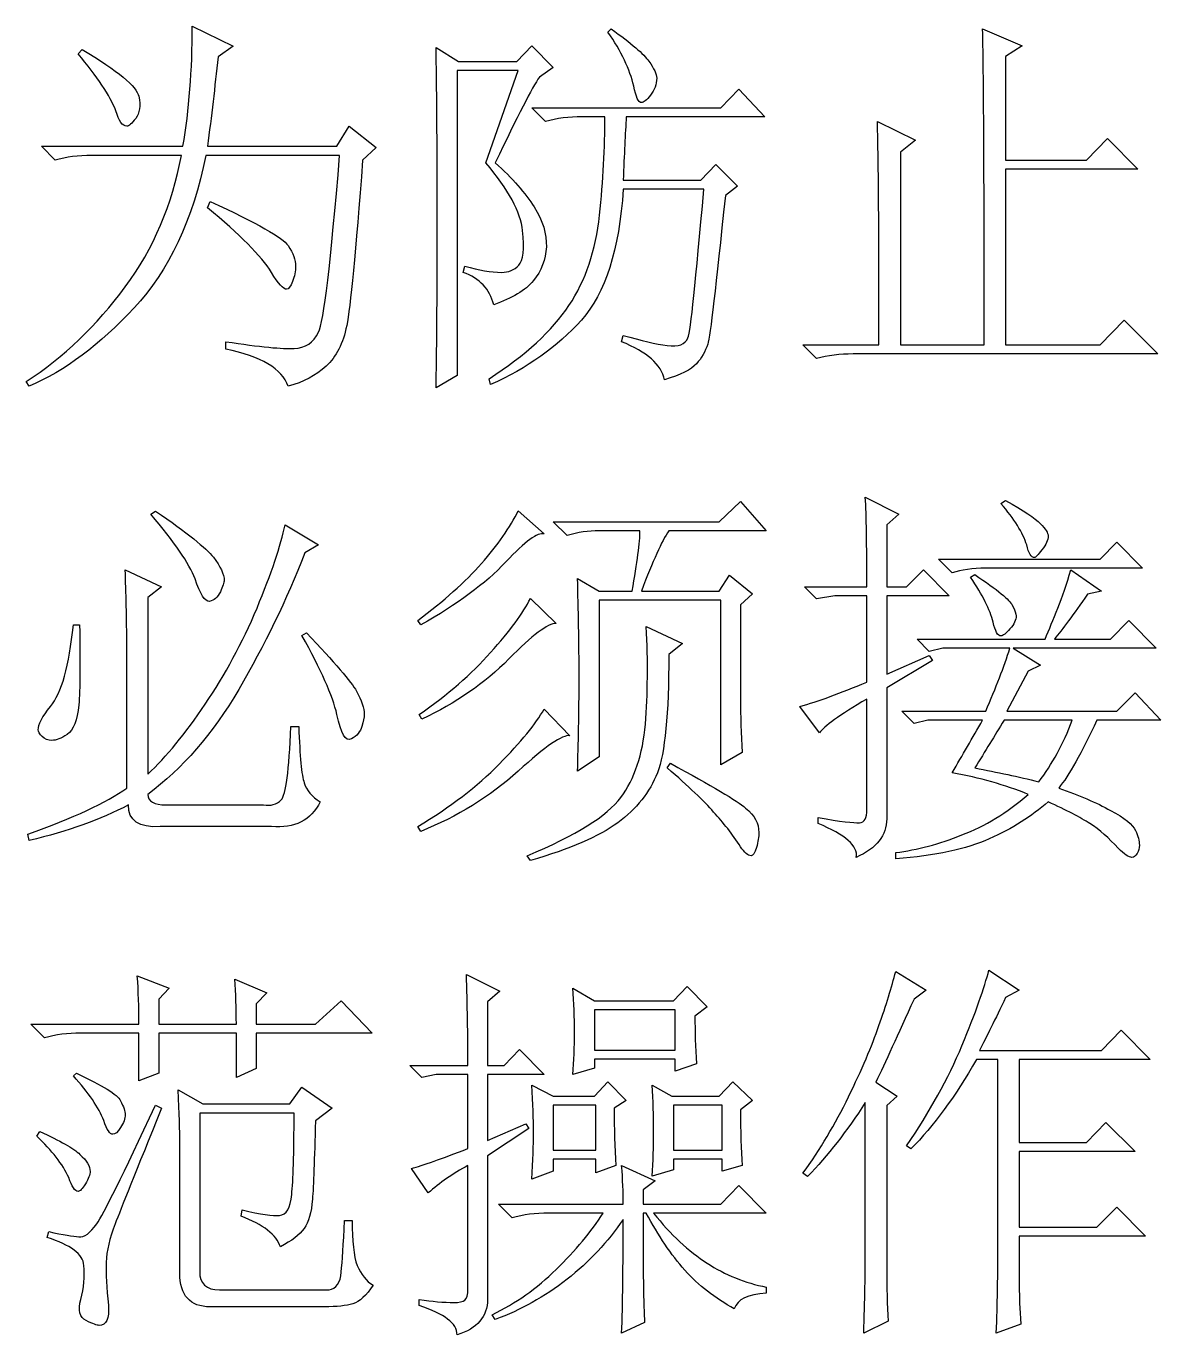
# Model space of a CAD drawing. Extents: x -45 to 645, y -160 to 467.
# Drawn here: x 361.04 to 366.12, y 154.74 to 160.6 of the extents above; entities that cross this region are included whole.
import ezdxf

# ---------------------------------------------------------------- set-up
doc = ezdxf.new("R2010")
doc.units = 0
doc.layers.add('layer 1', color=7, linetype='Continuous')

msp = doc.modelspace()

# ---------------------------------------------------------------- linework, layer by layer
at = {"layer": 'layer 1', "color": 7, "true_color": 0xffffff}
for points, knots in [([(361.7448, 160.0624), (361.7448, 160.0624), (361.1109, 160.0624), (361.1109, 160.0624), (361.1109, 160.0624), (361.172, 160.0007), (361.172, 160.0007), (361.2227, 160.0148), (361.2768, 160.0218), (361.3362, 160.0218), (361.3362, 160.0218), (361.7378, 160.022), (361.7378, 160.022), (361.6976, 159.8015), (361.6138, 159.6055), (361.4863, 159.4327), (361.3589, 159.26), (361.2104, 159.1187), (361.0428, 159.0094), (361.0428, 159.0094), (361.0568, 158.9883), (361.0568, 158.9883), (361.2157, 159.0572), (361.3728, 159.1734), (361.5265, 159.3392), (361.6819, 159.505), (361.7884, 159.7325), (361.8478, 160.0218), (361.8478, 160.0218), (362.4467, 160.022), (362.4467, 160.022), (362.4066, 159.5404), (362.3751, 159.2757), (362.3524, 159.2298), (362.3298, 159.1842), (362.2931, 159.1593), (362.2424, 159.1575), (362.1935, 159.154), (362.0905, 159.1646), (361.9368, 159.1875), (361.9368, 159.1875), (361.9369, 159.154), (361.9369, 159.154), (362.0957, 159.1222), (362.1883, 159.0658), (362.2162, 158.9882), (362.2844, 159.006), (362.3402, 159.0358), (362.3856, 159.0781), (362.431, 159.1189), (362.4624, 159.1805), (362.4782, 159.2598), (362.4939, 159.3411), (362.5183, 159.5879), (362.5497, 160.0007), (362.5497, 160.0007), (362.6109, 160.0573), (362.6109, 160.0573), (362.6109, 160.0573), (362.4887, 160.1525), (362.4887, 160.1525), (362.4887, 160.1525), (362.4345, 160.0624), (362.4345, 160.0624), (362.4345, 160.0624), (361.8548, 160.0624), (361.8548, 160.0624), (361.8723, 160.1966), (361.8879, 160.3287), (361.9019, 160.4628), (361.9019, 160.4628), (361.97, 160.5105), (361.97, 160.5105), (361.97, 160.5105), (361.7867, 160.6004), (361.7867, 160.6004), (361.7867, 160.403), (361.7727, 160.2247), (361.7448, 160.0624)], [0, 0, 0, 0, 0.038462, 0.038462, 0.038462, 0.076923, 0.076923, 0.076923, 0.115385, 0.115385, 0.115385, 0.153846, 0.153846, 0.153846, 0.192308, 0.192308, 0.192308, 0.230769, 0.230769, 0.230769, 0.269231, 0.269231, 0.269231, 0.307692, 0.307692, 0.307692, 0.346154, 0.346154, 0.346154, 0.384615, 0.384615, 0.384615, 0.423077, 0.423077, 0.423077, 0.461538, 0.461538, 0.461538, 0.5, 0.5, 0.5, 0.538462, 0.538462, 0.538462, 0.576923, 0.576923, 0.576923, 0.615385, 0.615385, 0.615385, 0.653846, 0.653846, 0.653846, 0.692308, 0.692308, 0.692308, 0.730769, 0.730769, 0.730769, 0.769231, 0.769231, 0.769231, 0.807692, 0.807692, 0.807692, 0.846154, 0.846154, 0.846154, 0.884615, 0.884615, 0.884615, 0.923077, 0.923077, 0.923077, 0.961538, 0.961538, 0.961538, 1, 1, 1, 1]), ([(363.6483, 160.574), (363.7077, 160.4875), (363.7461, 160.4064), (363.7635, 160.3323), (363.774, 160.2829), (363.7845, 160.2582), (363.7984, 160.2582), (363.8072, 160.2583), (363.8211, 160.2688), (363.8386, 160.2917), (363.8578, 160.3147), (363.8665, 160.3393), (363.8665, 160.3675), (363.8666, 160.3853), (363.8543, 160.4116), (363.8316, 160.4434), (363.809, 160.4752), (363.753, 160.5245), (363.6622, 160.588), (363.6622, 160.588), (363.6483, 160.574), (363.6483, 160.574)], [0, 0, 0, 0, 0.142857, 0.142857, 0.142857, 0.285714, 0.285714, 0.285714, 0.428571, 0.428571, 0.428571, 0.571429, 0.571429, 0.571429, 0.714286, 0.714286, 0.714286, 0.857143, 0.857143, 0.857143, 1, 1, 1, 1]), ([(364.9578, 159.1734), (364.9578, 159.1734), (364.9578, 160.036), (364.9578, 160.036), (364.9578, 160.036), (365.0258, 160.0906), (365.0258, 160.0906), (365.0258, 160.0906), (364.8547, 160.1736), (364.8547, 160.1736), (364.86, 160.013), (364.8617, 159.6796), (364.8617, 159.1734), (364.8617, 159.1734), (364.5212, 159.1734), (364.5212, 159.1734), (364.5212, 159.1734), (364.5823, 159.1117), (364.5823, 159.1117), (364.633, 159.1258), (364.6871, 159.1328), (364.7464, 159.1328), (364.7464, 159.1328), (366.1102, 159.133), (366.1102, 159.133), (366.1102, 159.133), (365.9601, 159.2846), (365.9601, 159.2846), (365.9601, 159.2846), (365.8518, 159.1734), (365.8518, 159.1734), (365.8518, 159.1734), (365.4292, 159.1734), (365.4292, 159.1734), (365.4292, 159.1734), (365.4292, 159.9602), (365.4292, 159.9602), (365.4292, 159.9602), (366.0212, 159.9602), (366.0212, 159.9602), (366.0212, 159.9602), (365.885, 160.0978), (365.885, 160.0978), (365.885, 160.0978), (365.7907, 160.0007), (365.7907, 160.0007), (365.7907, 160.0007), (365.4292, 160.0007), (365.4292, 160.0007), (365.4292, 160.0007), (365.4292, 160.4647), (365.4292, 160.4647), (365.4292, 160.4647), (365.5026, 160.5123), (365.5026, 160.5123), (365.5026, 160.5123), (365.3262, 160.5881), (365.3262, 160.5881), (365.3314, 160.3535), (365.3332, 159.8825), (365.3332, 159.1734), (365.3332, 159.1734), (364.9578, 159.1734), (364.9578, 159.1734)], [0, 0, 0, 0, 0.047619, 0.047619, 0.047619, 0.095238, 0.095238, 0.095238, 0.142857, 0.142857, 0.142857, 0.190476, 0.190476, 0.190476, 0.238095, 0.238095, 0.238095, 0.285714, 0.285714, 0.285714, 0.333333, 0.333333, 0.333333, 0.380952, 0.380952, 0.380952, 0.428571, 0.428571, 0.428571, 0.47619, 0.47619, 0.47619, 0.52381, 0.52381, 0.52381, 0.571429, 0.571429, 0.571429, 0.619048, 0.619048, 0.619048, 0.666667, 0.666667, 0.666667, 0.714286, 0.714286, 0.714286, 0.761905, 0.761905, 0.761905, 0.809524, 0.809524, 0.809524, 0.857143, 0.857143, 0.857143, 0.904762, 0.904762, 0.904762, 0.952381, 0.952381, 0.952381, 1, 1, 1, 1]), ([(362.9725, 159.0359), (362.9725, 159.0359), (362.9725, 160.4012), (362.9725, 160.4012), (362.9725, 160.4012), (363.2467, 160.4012), (363.2467, 160.4012), (363.2467, 160.4012), (363.1017, 159.9884), (363.1017, 159.9884), (363.203, 159.8684), (363.2571, 159.7678), (363.2659, 159.6849), (363.2746, 159.6021), (363.2693, 159.5509), (363.2484, 159.5297), (363.2292, 159.5086), (363.203, 159.498), (363.1716, 159.498), (363.1244, 159.4981), (363.0703, 159.5068), (363.0074, 159.5262), (363.0074, 159.5262), (363.0005, 159.4981), (363.0005, 159.4981), (363.0738, 159.4715), (363.1192, 159.4221), (363.1366, 159.3533), (363.2187, 159.3816), (363.2781, 159.4168), (363.3147, 159.4609), (363.3497, 159.505), (363.3689, 159.5544), (363.3724, 159.6126), (363.3741, 159.6691), (363.3567, 159.729), (363.3182, 159.7908), (363.2781, 159.8525), (363.2204, 159.9195), (363.1436, 159.9883), (363.2432, 160.1984), (363.3095, 160.327), (363.3409, 160.3728), (363.3409, 160.3728), (363.4021, 160.4153), (363.4021, 160.4153), (363.4021, 160.4153), (363.3078, 160.5123), (363.3078, 160.5123), (363.3078, 160.5123), (363.2397, 160.4417), (363.2397, 160.4417), (363.2397, 160.4417), (362.9795, 160.4417), (362.9795, 160.4417), (362.9795, 160.4417), (362.8782, 160.5052), (362.8782, 160.5052), (362.8817, 160.3482), (362.8834, 160.0889), (362.8834, 159.729), (362.8834, 159.3675), (362.8817, 159.1187), (362.8782, 158.9811), (362.8782, 158.9811), (362.9725, 159.0359), (362.9725, 159.0359)], [0, 0, 0, 0, 0.045455, 0.045455, 0.045455, 0.090909, 0.090909, 0.090909, 0.136364, 0.136364, 0.136364, 0.181818, 0.181818, 0.181818, 0.227273, 0.227273, 0.227273, 0.272727, 0.272727, 0.272727, 0.318182, 0.318182, 0.318182, 0.363636, 0.363636, 0.363636, 0.409091, 0.409091, 0.409091, 0.454545, 0.454545, 0.454545, 0.5, 0.5, 0.5, 0.545455, 0.545455, 0.545455, 0.590909, 0.590909, 0.590909, 0.636364, 0.636364, 0.636364, 0.681818, 0.681818, 0.681818, 0.727273, 0.727273, 0.727273, 0.772727, 0.772727, 0.772727, 0.818182, 0.818182, 0.818182, 0.863636, 0.863636, 0.863636, 0.909091, 0.909091, 0.909091, 0.954545, 0.954545, 0.954545, 1, 1, 1, 1]), ([(361.2751, 160.477), (361.3606, 160.3748), (361.4182, 160.2899), (361.4444, 160.2211), (361.4584, 160.1754), (361.4741, 160.1524), (361.4933, 160.1524), (361.5021, 160.1525), (361.516, 160.1647), (361.5335, 160.1876), (361.5509, 160.2107), (361.5562, 160.2441), (361.5474, 160.2864), (361.5387, 160.3305), (361.4531, 160.4011), (361.2942, 160.4963), (361.2942, 160.4963), (361.2751, 160.477), (361.2751, 160.477)], [0, 0, 0, 0, 0.166667, 0.166667, 0.166667, 0.333333, 0.333333, 0.333333, 0.5, 0.5, 0.5, 0.666667, 0.666667, 0.666667, 0.833333, 0.833333, 0.833333, 1, 1, 1, 1]), ([(364.228, 159.8842), (364.228, 159.8842), (364.132, 159.9813), (364.132, 159.9813), (364.132, 159.9813), (364.0639, 159.9108), (364.0639, 159.9108), (364.0639, 159.9108), (363.7164, 159.9108), (363.7164, 159.9108), (363.7216, 160.0271), (363.7251, 160.1206), (363.7303, 160.1947), (363.7303, 160.1947), (364.3502, 160.1948), (364.3502, 160.1948), (364.3502, 160.1948), (364.235, 160.3182), (364.235, 160.3182), (364.235, 160.3182), (364.153, 160.2353), (364.153, 160.2353), (364.153, 160.2353), (363.3078, 160.2353), (363.3078, 160.2353), (363.3078, 160.2353), (363.3689, 160.1736), (363.3689, 160.1736), (363.4178, 160.1877), (363.4736, 160.1947), (363.533, 160.1947), (363.533, 160.1947), (363.6343, 160.1948), (363.6343, 160.1948), (363.6343, 160.0573), (363.6273, 159.9089), (363.6099, 159.7537), (363.5942, 159.5969), (363.5487, 159.4627), (363.4736, 159.3498), (363.3986, 159.2369), (363.2798, 159.1275), (363.1157, 159.0217), (363.1157, 159.0217), (363.1227, 158.9952), (363.1227, 158.9952), (363.2868, 159.0695), (363.4213, 159.1646), (363.5295, 159.2845), (363.6361, 159.4046), (363.6989, 159.5985), (363.7164, 159.8701), (363.7164, 159.8701), (364.0778, 159.8702), (364.0778, 159.8702), (364.0412, 159.4574), (364.0185, 159.2351), (364.0062, 159.2051), (363.9958, 159.1752), (363.9643, 159.1646), (363.9137, 159.1699), (363.8648, 159.177), (363.7984, 159.1928), (363.7164, 159.2157), (363.7164, 159.2157), (363.7094, 159.1875), (363.7094, 159.1875), (363.8229, 159.1417), (363.8875, 159.0852), (363.9015, 159.0164), (363.9731, 159.0395), (364.022, 159.0623), (364.0446, 159.0887), (364.0674, 159.1135), (364.0831, 159.1434), (364.0953, 159.1769), (364.1058, 159.2123), (364.132, 159.4345), (364.1739, 159.8419), (364.1739, 159.8419), (364.228, 159.8842), (364.228, 159.8842)], [0, 0, 0, 0, 0.037037, 0.037037, 0.037037, 0.074074, 0.074074, 0.074074, 0.111111, 0.111111, 0.111111, 0.148148, 0.148148, 0.148148, 0.185185, 0.185185, 0.185185, 0.222222, 0.222222, 0.222222, 0.259259, 0.259259, 0.259259, 0.296296, 0.296296, 0.296296, 0.333333, 0.333333, 0.333333, 0.37037, 0.37037, 0.37037, 0.407407, 0.407407, 0.407407, 0.444444, 0.444444, 0.444444, 0.481481, 0.481481, 0.481481, 0.518519, 0.518519, 0.518519, 0.555556, 0.555556, 0.555556, 0.592593, 0.592593, 0.592593, 0.62963, 0.62963, 0.62963, 0.666667, 0.666667, 0.666667, 0.703704, 0.703704, 0.703704, 0.740741, 0.740741, 0.740741, 0.777778, 0.777778, 0.777778, 0.814815, 0.814815, 0.814815, 0.851852, 0.851852, 0.851852, 0.888889, 0.888889, 0.888889, 0.925926, 0.925926, 0.925926, 0.962963, 0.962963, 0.962963, 1, 1, 1, 1]), ([(361.8548, 159.7874), (361.9997, 159.6674), (362.0957, 159.572), (362.1411, 159.498), (362.1726, 159.4469), (362.1953, 159.4221), (362.2092, 159.4221), (362.218, 159.4223), (362.2267, 159.4345), (362.2354, 159.4574), (362.2459, 159.4804), (362.2494, 159.5032), (362.2494, 159.5262), (362.2494, 159.5527), (362.2389, 159.5844), (362.2162, 159.6179), (362.1935, 159.6533), (362.0765, 159.7184), (361.867, 159.8155), (361.867, 159.8155), (361.8548, 159.7874), (361.8548, 159.7874)], [0, 0, 0, 0, 0.142857, 0.142857, 0.142857, 0.285714, 0.285714, 0.285714, 0.428571, 0.428571, 0.428571, 0.571429, 0.571429, 0.571429, 0.714286, 0.714286, 0.714286, 0.857143, 0.857143, 0.857143, 1, 1, 1, 1]), ([(363.6081, 157.3284), (363.6081, 157.3284), (363.6081, 158.0304), (363.6081, 158.0304), (363.6081, 158.0304), (364.153, 158.0304), (364.153, 158.0304), (364.153, 158.0304), (364.153, 157.293), (364.153, 157.293), (364.153, 157.293), (364.249, 157.3478), (364.249, 157.3478), (364.2437, 157.4308), (364.242, 157.5117), (364.242, 157.5894), (364.242, 157.5894), (364.242, 158.0092), (364.242, 158.0092), (364.242, 158.0092), (364.2961, 158.0586), (364.2961, 158.0586), (364.2961, 158.0586), (364.1931, 158.1416), (364.1931, 158.1416), (364.1931, 158.1416), (364.146, 158.0709), (364.146, 158.0709), (364.146, 158.0709), (363.7984, 158.0709), (363.7984, 158.0709), (363.8491, 158.2051), (363.8892, 158.2949), (363.9207, 158.3408), (363.9207, 158.3408), (364.3572, 158.3408), (364.3572, 158.3408), (364.3572, 158.3408), (364.242, 158.4714), (364.242, 158.4714), (364.242, 158.4714), (364.146, 158.3815), (364.146, 158.3815), (364.146, 158.3815), (363.4021, 158.3815), (363.4021, 158.3815), (363.4021, 158.3815), (363.4649, 158.3198), (363.4649, 158.3198), (363.5138, 158.3339), (363.561, 158.3408), (363.6081, 158.3408), (363.6081, 158.3408), (363.7915, 158.3408), (363.7915, 158.3408), (363.7915, 158.2898), (363.7792, 158.1997), (363.7565, 158.0709), (363.7565, 158.0709), (363.6081, 158.0709), (363.6081, 158.0709), (363.6081, 158.0709), (363.5121, 158.1275), (363.5121, 158.1275), (363.5156, 157.9898), (363.519, 157.8416), (363.519, 157.6829), (363.5191, 157.5242), (363.5156, 157.3847), (363.5121, 157.2648), (363.5121, 157.2648), (363.6081, 157.3284), (363.6081, 157.3284)], [0, 0, 0, 0, 0.041667, 0.041667, 0.041667, 0.083333, 0.083333, 0.083333, 0.125, 0.125, 0.125, 0.166667, 0.166667, 0.166667, 0.208333, 0.208333, 0.208333, 0.25, 0.25, 0.25, 0.291667, 0.291667, 0.291667, 0.333333, 0.333333, 0.333333, 0.375, 0.375, 0.375, 0.416667, 0.416667, 0.416667, 0.458333, 0.458333, 0.458333, 0.5, 0.5, 0.5, 0.541667, 0.541667, 0.541667, 0.583333, 0.583333, 0.583333, 0.625, 0.625, 0.625, 0.666667, 0.666667, 0.666667, 0.708333, 0.708333, 0.708333, 0.75, 0.75, 0.75, 0.791667, 0.791667, 0.791667, 0.833333, 0.833333, 0.833333, 0.875, 0.875, 0.875, 0.916667, 0.916667, 0.916667, 0.958333, 0.958333, 0.958333, 1, 1, 1, 1]), ([(364.8966, 158.0499), (364.8966, 158.0499), (365.176, 158.0499), (365.176, 158.0499), (365.176, 158.0499), (365.0608, 158.1662), (365.0608, 158.1662), (365.0608, 158.1662), (364.9857, 158.0904), (364.9857, 158.0904), (364.9857, 158.0904), (364.8966, 158.0904), (364.8966, 158.0904), (364.8966, 158.0904), (364.8966, 158.3674), (364.8966, 158.3674), (364.8966, 158.3674), (364.9508, 158.415), (364.9508, 158.415), (364.9508, 158.415), (364.8006, 158.4908), (364.8006, 158.4908), (364.8058, 158.4132), (364.8076, 158.279), (364.8076, 158.0903), (364.8076, 158.0903), (364.5282, 158.0904), (364.5282, 158.0904), (364.5282, 158.0904), (364.5823, 158.0358), (364.5823, 158.0358), (364.5823, 158.0358), (364.6644, 158.0499), (364.6644, 158.0499), (364.6644, 158.0499), (364.8076, 158.0499), (364.8076, 158.0499), (364.8076, 158.0499), (364.8076, 157.6635), (364.8076, 157.6635), (364.6888, 157.6141), (364.5893, 157.577), (364.5072, 157.5541), (364.5072, 157.5541), (364.5963, 157.4359), (364.5963, 157.4359), (364.6138, 157.4643), (364.6853, 157.5153), (364.8076, 157.5876), (364.8076, 157.5876), (364.8076, 157.092), (364.8076, 157.092), (364.8076, 157.0549), (364.7971, 157.0355), (364.7744, 157.0337), (364.7499, 157.0321), (364.6888, 157.039), (364.5893, 157.0567), (364.5893, 157.0567), (364.5893, 157.0303), (364.5893, 157.0303), (364.7116, 156.9791), (364.7691, 156.9297), (364.7604, 156.8785), (364.8513, 156.9192), (364.8966, 156.9773), (364.8966, 157.0514), (364.8966, 157.0514), (364.8966, 157.6371), (364.8966, 157.6371), (364.8966, 157.6371), (365.1009, 157.7606), (365.1009, 157.7606), (365.1009, 157.7606), (365.0869, 157.7818), (365.0869, 157.7818), (365.0869, 157.7818), (364.8966, 157.6989), (364.8966, 157.6989), (364.8966, 157.6989), (364.8966, 158.0499), (364.8966, 158.0499)], [0, 0, 0, 0, 0.037037, 0.037037, 0.037037, 0.074074, 0.074074, 0.074074, 0.111111, 0.111111, 0.111111, 0.148148, 0.148148, 0.148148, 0.185185, 0.185185, 0.185185, 0.222222, 0.222222, 0.222222, 0.259259, 0.259259, 0.259259, 0.296296, 0.296296, 0.296296, 0.333333, 0.333333, 0.333333, 0.37037, 0.37037, 0.37037, 0.407407, 0.407407, 0.407407, 0.444444, 0.444444, 0.444444, 0.481481, 0.481481, 0.481481, 0.518519, 0.518519, 0.518519, 0.555556, 0.555556, 0.555556, 0.592593, 0.592593, 0.592593, 0.62963, 0.62963, 0.62963, 0.666667, 0.666667, 0.666667, 0.703704, 0.703704, 0.703704, 0.740741, 0.740741, 0.740741, 0.777778, 0.777778, 0.777778, 0.814815, 0.814815, 0.814815, 0.851852, 0.851852, 0.851852, 0.888889, 0.888889, 0.888889, 0.925926, 0.925926, 0.925926, 0.962963, 0.962963, 0.962963, 1, 1, 1, 1]), ([(365.4083, 158.4626), (365.4676, 158.3938), (365.506, 158.332), (365.5235, 158.2773), (365.5322, 158.2404), (365.5444, 158.2208), (365.5584, 158.2208), (365.5619, 158.2209), (365.5741, 158.2332), (365.5916, 158.2561), (365.6108, 158.2791), (365.6195, 158.3002), (365.6195, 158.3179), (365.6196, 158.3321), (365.6073, 158.3496), (365.5846, 158.3725), (365.5619, 158.3974), (365.5095, 158.4307), (365.4292, 158.4766), (365.4292, 158.4766), (365.4083, 158.4626), (365.4083, 158.4626)], [0, 0, 0, 0, 0.142857, 0.142857, 0.142857, 0.285714, 0.285714, 0.285714, 0.428571, 0.428571, 0.428571, 0.571429, 0.571429, 0.571429, 0.714286, 0.714286, 0.714286, 0.857143, 0.857143, 0.857143, 1, 1, 1, 1]), ([(361.7989, 158.1257), (361.8216, 158.0568), (361.8443, 158.0233), (361.8635, 158.025), (361.8845, 158.0287), (361.9002, 158.0427), (361.9124, 158.0674), (361.9229, 158.0922), (361.9299, 158.1097), (361.9299, 158.1185), (361.9299, 158.1469), (361.9124, 158.1803), (361.881, 158.2226), (361.8495, 158.2632), (361.764, 158.332), (361.6225, 158.429), (361.6225, 158.429), (361.6016, 158.415), (361.6016, 158.415), (361.7064, 158.2914), (361.7727, 158.1944), (361.7989, 158.1257)], [0, 0, 0, 0, 0.142857, 0.142857, 0.142857, 0.285714, 0.285714, 0.285714, 0.428571, 0.428571, 0.428571, 0.571429, 0.571429, 0.571429, 0.714286, 0.714286, 0.714286, 0.857143, 0.857143, 0.857143, 1, 1, 1, 1]), ([(363.0825, 158.1945), (363.0092, 158.1116), (362.9131, 158.0268), (362.7961, 157.9386), (362.7961, 157.9386), (362.8101, 157.9193), (362.8101, 157.9193), (362.9725, 158.011), (363.1, 158.1044), (363.1908, 158.2014), (363.2781, 158.295), (363.334, 158.3355), (363.3619, 158.3267), (363.3619, 158.3267), (363.2467, 158.4309), (363.2467, 158.4309), (363.21, 158.3567), (363.1541, 158.2773), (363.0825, 158.1945)], [0, 0, 0, 0, 0.166667, 0.166667, 0.166667, 0.333333, 0.333333, 0.333333, 0.5, 0.5, 0.5, 0.666667, 0.666667, 0.666667, 0.833333, 0.833333, 0.833333, 1, 1, 1, 1]), ([(361.0498, 156.9827), (361.0498, 156.9827), (361.0568, 156.9545), (361.0568, 156.9545), (361.2297, 156.995), (361.3763, 157.0479), (361.5003, 157.1131), (361.5003, 157.0444), (361.5474, 157.0108), (361.6435, 157.0161), (361.6435, 157.0161), (362.1411, 157.0162), (362.1411, 157.0162), (362.2459, 157.0073), (362.3175, 157.0443), (362.3594, 157.1272), (362.3228, 157.1502), (362.2983, 157.1784), (362.2878, 157.2119), (362.2756, 157.2472), (362.2686, 157.3301), (362.2634, 157.4641), (362.2634, 157.4641), (362.2285, 157.4643), (362.2285, 157.4643), (362.2197, 157.2667), (362.2058, 157.1572), (362.1848, 157.136), (362.1639, 157.1166), (362.1377, 157.1078), (362.1062, 157.1131), (362.1062, 157.1131), (361.6697, 157.1133), (361.6697, 157.1133), (361.6156, 157.1133), (361.5876, 157.129), (361.5876, 157.1607), (361.743, 157.2754), (361.8775, 157.4324), (361.9945, 157.6299), (362.1097, 157.8276), (362.2092, 158.0321), (362.2913, 158.242), (362.2913, 158.242), (362.3525, 158.2773), (362.3525, 158.2773), (362.3525, 158.2773), (362.2023, 158.3674), (362.2023, 158.3674), (362.1831, 158.2755), (362.1411, 158.1503), (362.0765, 157.995), (362.0102, 157.8382), (361.9333, 157.6952), (361.8443, 157.5647), (361.7553, 157.4325), (361.6697, 157.3283), (361.5876, 157.2507), (361.5876, 157.2507), (361.5876, 158.0427), (361.5876, 158.0427), (361.5876, 158.0427), (361.6487, 158.0904), (361.6487, 158.0904), (361.6487, 158.0904), (361.4863, 158.1662), (361.4863, 158.1662), (361.4898, 158.0658), (361.4933, 157.951), (361.4933, 157.8222), (361.4933, 157.8222), (361.4933, 157.1891), (361.4933, 157.1891), (361.4025, 157.1238), (361.2541, 157.0549), (361.0498, 156.9827)], [0, 0, 0, 0, 0.04, 0.04, 0.04, 0.08, 0.08, 0.08, 0.12, 0.12, 0.12, 0.16, 0.16, 0.16, 0.2, 0.2, 0.2, 0.24, 0.24, 0.24, 0.28, 0.28, 0.28, 0.32, 0.32, 0.32, 0.36, 0.36, 0.36, 0.4, 0.4, 0.4, 0.44, 0.44, 0.44, 0.48, 0.48, 0.48, 0.52, 0.52, 0.52, 0.56, 0.56, 0.56, 0.6, 0.6, 0.6, 0.64, 0.64, 0.64, 0.68, 0.68, 0.68, 0.72, 0.72, 0.72, 0.76, 0.76, 0.76, 0.8, 0.8, 0.8, 0.84, 0.84, 0.84, 0.88, 0.88, 0.88, 0.92, 0.92, 0.92, 0.96, 0.96, 0.96, 1, 1, 1, 1]), ([(365.19, 158.1521), (365.2302, 158.1662), (365.2808, 158.1732), (365.3401, 158.1732), (365.3401, 158.1732), (366.0421, 158.1733), (366.0421, 158.1733), (366.0421, 158.1733), (365.9269, 158.2898), (365.9269, 158.2898), (365.9269, 158.2898), (365.8518, 158.2138), (365.8518, 158.2138), (365.8518, 158.2138), (365.1289, 158.2138), (365.1289, 158.2138), (365.1289, 158.2138), (365.19, 158.1521), (365.19, 158.1521)], [0, 0, 0, 0, 0.166667, 0.166667, 0.166667, 0.333333, 0.333333, 0.333333, 0.5, 0.5, 0.5, 0.666667, 0.666667, 0.666667, 0.833333, 0.833333, 0.833333, 1, 1, 1, 1]), ([(365.5846, 157.7393), (365.5846, 157.7393), (365.4624, 157.8151), (365.4624, 157.8151), (365.4624, 157.8151), (366.1032, 157.8151), (366.1032, 157.8151), (366.1032, 157.8151), (365.981, 157.9388), (365.981, 157.9388), (365.981, 157.9388), (365.899, 157.8558), (365.899, 157.8558), (365.899, 157.8558), (365.6475, 157.8558), (365.6475, 157.8558), (365.6824, 157.8981), (365.733, 157.9651), (365.7959, 158.0568), (365.7959, 158.0568), (365.8588, 158.0709), (365.8588, 158.0709), (365.8588, 158.0709), (365.7208, 158.1662), (365.7208, 158.1662), (365.7033, 158.1027), (365.6841, 158.0444), (365.6632, 157.995), (365.644, 157.9439), (365.623, 157.898), (365.6056, 157.8557), (365.6056, 157.8557), (365.0328, 157.8558), (365.0328, 157.8558), (365.0328, 157.8558), (365.0869, 157.801), (365.0869, 157.801), (365.0869, 157.801), (365.1481, 157.8151), (365.1481, 157.8151), (365.1481, 157.8151), (365.4484, 157.8151), (365.4484, 157.8151), (365.4222, 157.7324), (365.3855, 157.6387), (365.3401, 157.5329), (365.3401, 157.5329), (364.9647, 157.533), (364.9647, 157.533), (364.9647, 157.533), (365.0189, 157.4784), (365.0189, 157.4784), (365.0189, 157.4784), (365.08, 157.4925), (365.08, 157.4925), (365.08, 157.4925), (365.3262, 157.4925), (365.3262, 157.4925), (365.2808, 157.4149), (365.2354, 157.3354), (365.19, 157.2577), (365.3122, 157.2349), (365.4257, 157.2031), (365.5305, 157.1607), (365.4345, 157.0779), (365.3366, 157.0179), (365.2336, 156.979), (365.1323, 156.9386), (365.0328, 156.912), (364.9368, 156.8997), (364.9368, 156.8997), (364.9368, 156.8716), (364.9368, 156.8716), (365.1149, 156.8857), (365.2546, 156.9155), (365.3559, 156.9614), (365.4589, 157.0073), (365.5462, 157.062), (365.6195, 157.1272), (365.7016, 157.0902), (365.7645, 157.0567), (365.8064, 157.0302), (365.85, 157.0021), (365.8919, 156.9649), (365.9338, 156.9191), (365.9601, 156.8928), (365.981, 156.8785), (365.995, 156.8785), (366.0037, 156.8785), (366.0107, 156.8838), (366.0177, 156.8961), (366.0247, 156.9069), (366.0281, 156.9191), (366.0281, 156.9332), (366.0281, 156.9527), (366.0229, 156.9738), (366.0107, 156.9985), (366.0002, 157.025), (365.9618, 157.0549), (365.8989, 157.0884), (365.8361, 157.1238), (365.7575, 157.1572), (365.6667, 157.189), (365.7121, 157.2436), (365.7697, 157.3459), (365.8378, 157.4924), (365.8378, 157.4924), (366.1242, 157.4925), (366.1242, 157.4925), (366.1242, 157.4925), (366.0089, 157.6159), (366.0089, 157.6159), (366.0089, 157.6159), (365.9269, 157.533), (365.9269, 157.533), (365.9269, 157.533), (365.4345, 157.533), (365.4345, 157.533), (365.4345, 157.533), (365.5305, 157.7129), (365.5305, 157.7129), (365.5305, 157.7129), (365.5846, 157.7393), (365.5846, 157.7393)], [0, 0, 0, 0, 0.02439, 0.02439, 0.02439, 0.04878, 0.04878, 0.04878, 0.073171, 0.073171, 0.073171, 0.097561, 0.097561, 0.097561, 0.121951, 0.121951, 0.121951, 0.146341, 0.146341, 0.146341, 0.170732, 0.170732, 0.170732, 0.195122, 0.195122, 0.195122, 0.219512, 0.219512, 0.219512, 0.243902, 0.243902, 0.243902, 0.268293, 0.268293, 0.268293, 0.292683, 0.292683, 0.292683, 0.317073, 0.317073, 0.317073, 0.341463, 0.341463, 0.341463, 0.365854, 0.365854, 0.365854, 0.390244, 0.390244, 0.390244, 0.414634, 0.414634, 0.414634, 0.439024, 0.439024, 0.439024, 0.463415, 0.463415, 0.463415, 0.487805, 0.487805, 0.487805, 0.512195, 0.512195, 0.512195, 0.536585, 0.536585, 0.536585, 0.560976, 0.560976, 0.560976, 0.585366, 0.585366, 0.585366, 0.609756, 0.609756, 0.609756, 0.634146, 0.634146, 0.634146, 0.658537, 0.658537, 0.658537, 0.682927, 0.682927, 0.682927, 0.707317, 0.707317, 0.707317, 0.731707, 0.731707, 0.731707, 0.756098, 0.756098, 0.756098, 0.780488, 0.780488, 0.780488, 0.804878, 0.804878, 0.804878, 0.829268, 0.829268, 0.829268, 0.853659, 0.853659, 0.853659, 0.878049, 0.878049, 0.878049, 0.902439, 0.902439, 0.902439, 0.926829, 0.926829, 0.926829, 0.95122, 0.95122, 0.95122, 0.97561, 0.97561, 0.97561, 1, 1, 1, 1]), ([(365.272, 158.1326), (365.3262, 158.0533), (365.3593, 157.988), (365.3733, 157.9315), (365.3821, 157.8911), (365.3943, 157.8698), (365.4082, 157.8698), (365.417, 157.8699), (365.4309, 157.8804), (365.4484, 157.9016), (365.4676, 157.9229), (365.4763, 157.9421), (365.4763, 157.9598), (365.4764, 157.9687), (365.4711, 157.9845), (365.4589, 158.0074), (365.4484, 158.0304), (365.3925, 158.0762), (365.2912, 158.145), (365.2912, 158.145), (365.272, 158.1326), (365.272, 158.1326)], [0, 0, 0, 0, 0.142857, 0.142857, 0.142857, 0.285714, 0.285714, 0.285714, 0.428571, 0.428571, 0.428571, 0.571429, 0.571429, 0.571429, 0.714286, 0.714286, 0.714286, 0.857143, 0.857143, 0.857143, 1, 1, 1, 1]), ([(363.1227, 157.7959), (363.0371, 157.6989), (362.9306, 157.607), (362.8031, 157.5188), (362.8031, 157.5188), (362.8154, 157.4976), (362.8154, 157.4976), (362.9656, 157.5683), (363.0965, 157.6581), (363.2047, 157.7675), (363.3095, 157.8735), (363.3794, 157.9263), (363.416, 157.9263), (363.416, 157.9263), (363.3008, 158.0374), (363.3008, 158.0374), (363.2694, 157.9739), (363.21, 157.8927), (363.1227, 157.7959)], [0, 0, 0, 0, 0.166667, 0.166667, 0.166667, 0.333333, 0.333333, 0.333333, 0.5, 0.5, 0.5, 0.666667, 0.666667, 0.666667, 0.833333, 0.833333, 0.833333, 1, 1, 1, 1]), ([(361.1511, 157.5542), (361.1144, 157.5084), (361.0969, 157.4729), (361.0969, 157.45), (361.097, 157.4413), (361.1022, 157.4306), (361.1144, 157.42), (361.1249, 157.4077), (361.1406, 157.4024), (361.158, 157.4024), (361.1773, 157.4024), (361.2, 157.4112), (361.2261, 157.4289), (361.2541, 157.4484), (361.2715, 157.4924), (361.2785, 157.5611), (361.2838, 157.63), (361.2855, 157.7499), (361.282, 157.9192), (361.282, 157.9192), (361.2541, 157.9193), (361.2541, 157.9193), (361.2349, 157.7358), (361.2017, 157.614), (361.1511, 157.5542)], [0, 0, 0, 0, 0.125, 0.125, 0.125, 0.25, 0.25, 0.25, 0.375, 0.375, 0.375, 0.5, 0.5, 0.5, 0.625, 0.625, 0.625, 0.75, 0.75, 0.75, 0.875, 0.875, 0.875, 1, 1, 1, 1]), ([(362.4345, 157.5189), (362.452, 157.4325), (362.4729, 157.3953), (362.4991, 157.4094), (362.5236, 157.4218), (362.5393, 157.4412), (362.5463, 157.4641), (362.5532, 157.4871), (362.5567, 157.5047), (362.5567, 157.5188), (362.5568, 157.547), (362.5445, 157.5805), (362.5218, 157.6229), (362.4991, 157.6635), (362.424, 157.7516), (362.2983, 157.8839), (362.2983, 157.8839), (362.2774, 157.8717), (362.2774, 157.8717), (362.3629, 157.7199), (362.4153, 157.6017), (362.4345, 157.5189)], [0, 0, 0, 0, 0.142857, 0.142857, 0.142857, 0.285714, 0.285714, 0.285714, 0.428571, 0.428571, 0.428571, 0.571429, 0.571429, 0.571429, 0.714286, 0.714286, 0.714286, 0.857143, 0.857143, 0.857143, 1, 1, 1, 1]), ([(363.8194, 157.9122), (363.8282, 157.7552), (363.8264, 157.6105), (363.8159, 157.4747), (363.8037, 157.3389), (363.767, 157.2295), (363.7059, 157.1466), (363.6448, 157.0639), (363.5051, 156.9773), (363.2868, 156.8856), (363.2868, 156.8856), (363.3008, 156.8644), (363.3008, 156.8644), (363.4772, 156.9156), (363.6081, 156.972), (363.6919, 157.0337), (363.7775, 157.0956), (363.8351, 157.1695), (363.87, 157.2577), (363.9032, 157.3442), (363.9207, 157.5206), (363.9207, 157.7869), (363.9207, 157.7869), (363.9818, 157.8364), (363.9818, 157.8364), (363.9818, 157.8364), (363.8194, 157.9122), (363.8194, 157.9122)], [0, 0, 0, 0, 0.111111, 0.111111, 0.111111, 0.222222, 0.222222, 0.222222, 0.333333, 0.333333, 0.333333, 0.444444, 0.444444, 0.444444, 0.555556, 0.555556, 0.555556, 0.666667, 0.666667, 0.666667, 0.777778, 0.777778, 0.777778, 0.888889, 0.888889, 0.888889, 1, 1, 1, 1]), ([(363.1611, 157.2966), (363.0633, 157.196), (362.9411, 157.1043), (362.7961, 157.0161), (362.7961, 157.0161), (362.8101, 156.995), (362.8101, 156.995), (362.9725, 157.0603), (363.1192, 157.1501), (363.2466, 157.2648), (363.3689, 157.376), (363.4457, 157.4289), (363.4771, 157.4235), (363.4771, 157.4235), (363.3619, 157.5419), (363.3619, 157.5419), (363.3253, 157.4766), (363.2589, 157.3953), (363.1611, 157.2966)], [0, 0, 0, 0, 0.166667, 0.166667, 0.166667, 0.333333, 0.333333, 0.333333, 0.5, 0.5, 0.5, 0.666667, 0.666667, 0.666667, 0.833333, 0.833333, 0.833333, 1, 1, 1, 1]), ([(365.4222, 157.4925), (365.4222, 157.4925), (365.7278, 157.4925), (365.7278, 157.4925), (365.6877, 157.3865), (365.637, 157.2948), (365.5776, 157.2172), (365.4868, 157.2403), (365.3925, 157.2595), (365.2912, 157.2789), (365.3367, 157.3532), (365.3803, 157.4235), (365.4222, 157.4925)], [0, 0, 0, 0, 0.25, 0.25, 0.25, 0.5, 0.5, 0.5, 0.75, 0.75, 0.75, 1, 1, 1, 1]), ([(363.9137, 157.279), (364.0097, 157.196), (364.0796, 157.1307), (364.1215, 157.0814), (364.1652, 157.0339), (364.2053, 156.9826), (364.242, 156.9261), (364.2595, 156.8997), (364.2751, 156.8856), (364.2891, 156.8856), (364.2979, 156.8857), (364.3066, 156.8979), (364.3136, 156.9226), (364.3206, 156.9492), (364.324, 156.9702), (364.324, 156.9896), (364.3241, 157.0303), (364.3048, 157.0672), (364.2647, 157.099), (364.2263, 157.1325), (364.1145, 157.1978), (363.9277, 157.3001), (363.9277, 157.3001), (363.9137, 157.279), (363.9137, 157.279)], [0, 0, 0, 0, 0.125, 0.125, 0.125, 0.25, 0.25, 0.25, 0.375, 0.375, 0.375, 0.5, 0.5, 0.5, 0.625, 0.625, 0.625, 0.75, 0.75, 0.75, 0.875, 0.875, 0.875, 1, 1, 1, 1]), ([(361.6365, 155.9119), (361.6365, 155.9119), (361.6365, 156.0919), (361.6365, 156.0919), (361.6365, 156.0919), (361.984, 156.0919), (361.984, 156.0919), (361.984, 156.0919), (361.984, 155.8925), (361.984, 155.8925), (361.984, 155.8925), (362.0731, 155.9332), (362.0731, 155.9332), (362.0731, 155.9332), (362.0731, 156.0919), (362.0731, 156.0919), (362.0731, 156.0919), (362.5917, 156.0919), (362.5917, 156.0919), (362.5917, 156.0919), (362.4537, 156.2366), (362.4537, 156.2366), (362.4537, 156.2366), (362.3385, 156.1324), (362.3385, 156.1324), (362.3385, 156.1324), (362.0731, 156.1324), (362.0731, 156.1324), (362.0731, 156.1324), (362.0731, 156.2223), (362.0731, 156.2223), (362.0731, 156.2223), (362.1202, 156.2717), (362.1202, 156.2717), (362.1202, 156.2717), (361.977, 156.3334), (361.977, 156.3334), (361.9822, 156.2699), (361.984, 156.2029), (361.984, 156.1323), (361.984, 156.1323), (361.6365, 156.1324), (361.6365, 156.1324), (361.6365, 156.1324), (361.6365, 156.2435), (361.6365, 156.2435), (361.6365, 156.2435), (361.6836, 156.2929), (361.6836, 156.2929), (361.6836, 156.2929), (361.5405, 156.3477), (361.5405, 156.3477), (361.5457, 156.2788), (361.5474, 156.2064), (361.5474, 156.1323), (361.5474, 156.1323), (361.0638, 156.1324), (361.0638, 156.1324), (361.0638, 156.1324), (361.1249, 156.0707), (361.1249, 156.0707), (361.1738, 156.0848), (361.2296, 156.0918), (361.2873, 156.0918), (361.2873, 156.0918), (361.5475, 156.0919), (361.5475, 156.0919), (361.5475, 156.0919), (361.5475, 155.8784), (361.5475, 155.8784), (361.5475, 155.8784), (361.6365, 155.9119), (361.6365, 155.9119)], [0, 0, 0, 0, 0.041667, 0.041667, 0.041667, 0.083333, 0.083333, 0.083333, 0.125, 0.125, 0.125, 0.166667, 0.166667, 0.166667, 0.208333, 0.208333, 0.208333, 0.25, 0.25, 0.25, 0.291667, 0.291667, 0.291667, 0.333333, 0.333333, 0.333333, 0.375, 0.375, 0.375, 0.416667, 0.416667, 0.416667, 0.458333, 0.458333, 0.458333, 0.5, 0.5, 0.5, 0.541667, 0.541667, 0.541667, 0.583333, 0.583333, 0.583333, 0.625, 0.625, 0.625, 0.666667, 0.666667, 0.666667, 0.708333, 0.708333, 0.708333, 0.75, 0.75, 0.75, 0.791667, 0.791667, 0.791667, 0.833333, 0.833333, 0.833333, 0.875, 0.875, 0.875, 0.916667, 0.916667, 0.916667, 0.958333, 0.958333, 0.958333, 1, 1, 1, 1]), ([(363.1087, 155.9066), (363.1087, 155.9066), (363.3619, 155.9066), (363.3619, 155.9066), (363.3619, 155.9066), (363.2519, 156.0177), (363.2519, 156.0177), (363.2519, 156.0177), (363.1838, 155.9472), (363.1838, 155.9472), (363.1838, 155.9472), (363.1087, 155.9472), (363.1087, 155.9472), (363.1087, 155.9472), (363.1087, 156.2312), (363.1087, 156.2312), (363.1087, 156.2312), (363.1646, 156.2788), (363.1646, 156.2788), (363.1646, 156.2788), (363.0144, 156.3546), (363.0144, 156.3546), (363.0179, 156.2207), (363.0214, 156.0864), (363.0214, 155.9471), (363.0214, 155.9471), (362.7612, 155.9472), (362.7612, 155.9472), (362.7612, 155.9472), (362.8154, 155.8925), (362.8154, 155.8925), (362.8154, 155.8925), (362.8782, 155.9066), (362.8782, 155.9066), (362.8782, 155.9066), (363.0214, 155.9066), (363.0214, 155.9066), (363.0214, 155.9066), (363.0214, 155.575), (363.0214, 155.575), (362.9026, 155.5291), (362.8188, 155.4991), (362.7682, 155.485), (362.7682, 155.485), (362.8433, 155.3757), (362.8433, 155.3757), (362.8939, 155.4216), (362.9533, 155.462), (363.0214, 155.4991), (363.0214, 155.4991), (363.0214, 154.9471), (363.0214, 154.9471), (363.0214, 154.9205), (363.0162, 154.9029), (363.0074, 154.8958), (362.9987, 154.8888), (362.9812, 154.8853), (362.9585, 154.8853), (362.9132, 154.8854), (362.8607, 154.8905), (362.8031, 154.8994), (362.8031, 154.8994), (362.8031, 154.8713), (362.8031, 154.8713), (362.9166, 154.8342), (362.9725, 154.7918), (362.9725, 154.7406), (363.0633, 154.7689), (363.1087, 154.8218), (363.1087, 154.8994), (363.1087, 154.8994), (363.1087, 155.5414), (363.1087, 155.5414), (363.1087, 155.5414), (363.2938, 155.6651), (363.2938, 155.6651), (363.2938, 155.6651), (363.2798, 155.6861), (363.2798, 155.6861), (363.2798, 155.6861), (363.1087, 155.6103), (363.1087, 155.6103), (363.1087, 155.6103), (363.1087, 155.9066), (363.1087, 155.9066)], [0, 0, 0, 0, 0.035714, 0.035714, 0.035714, 0.071429, 0.071429, 0.071429, 0.107143, 0.107143, 0.107143, 0.142857, 0.142857, 0.142857, 0.178571, 0.178571, 0.178571, 0.214286, 0.214286, 0.214286, 0.25, 0.25, 0.25, 0.285714, 0.285714, 0.285714, 0.321429, 0.321429, 0.321429, 0.357143, 0.357143, 0.357143, 0.392857, 0.392857, 0.392857, 0.428571, 0.428571, 0.428571, 0.464286, 0.464286, 0.464286, 0.5, 0.5, 0.5, 0.535714, 0.535714, 0.535714, 0.571429, 0.571429, 0.571429, 0.607143, 0.607143, 0.607143, 0.642857, 0.642857, 0.642857, 0.678571, 0.678571, 0.678571, 0.714286, 0.714286, 0.714286, 0.75, 0.75, 0.75, 0.785714, 0.785714, 0.785714, 0.821429, 0.821429, 0.821429, 0.857143, 0.857143, 0.857143, 0.892857, 0.892857, 0.892857, 0.928571, 0.928571, 0.928571, 0.964286, 0.964286, 0.964286, 1, 1, 1, 1]), ([(364.8966, 155.7673), (364.8966, 155.7673), (364.9438, 155.8095), (364.9438, 155.8095), (364.9438, 155.8095), (364.8477, 155.8714), (364.8477, 155.8714), (364.8896, 155.9578), (364.9455, 156.0829), (365.0188, 156.2434), (365.0188, 156.2434), (365.073, 156.2842), (365.073, 156.2842), (365.073, 156.2842), (364.9368, 156.3669), (364.9368, 156.3669), (364.9193, 156.2983), (364.8949, 156.217), (364.8617, 156.1253), (364.8303, 156.0336), (364.7849, 155.9277), (364.7255, 155.806), (364.6661, 155.6843), (364.598, 155.5696), (364.5212, 155.4638), (364.5212, 155.4638), (364.5421, 155.4498), (364.5421, 155.4498), (364.633, 155.5432), (364.7185, 155.6525), (364.8006, 155.7813), (364.8006, 155.7813), (364.8006, 155.1269), (364.8006, 155.1269), (364.8006, 155.0211), (364.7988, 154.8941), (364.7936, 154.7477), (364.7936, 154.7477), (364.9036, 154.8025), (364.9036, 154.8025), (364.8984, 154.8713), (364.8966, 154.9523), (364.8966, 155.044), (364.8966, 155.044), (364.8966, 155.7673), (364.8966, 155.7673)], [0, 0, 0, 0, 0.066667, 0.066667, 0.066667, 0.133333, 0.133333, 0.133333, 0.2, 0.2, 0.2, 0.266667, 0.266667, 0.266667, 0.333333, 0.333333, 0.333333, 0.4, 0.4, 0.4, 0.466667, 0.466667, 0.466667, 0.533333, 0.533333, 0.533333, 0.6, 0.6, 0.6, 0.666667, 0.666667, 0.666667, 0.733333, 0.733333, 0.733333, 0.8, 0.8, 0.8, 0.866667, 0.866667, 0.866667, 0.933333, 0.933333, 0.933333, 1, 1, 1, 1]), ([(366.0561, 155.1817), (366.0561, 155.1817), (365.9269, 155.3122), (365.9269, 155.3122), (365.9269, 155.3122), (365.8378, 155.2222), (365.8378, 155.2222), (365.8378, 155.2222), (365.4903, 155.2222), (365.4903, 155.2222), (365.4903, 155.2222), (365.4903, 155.5609), (365.4903, 155.5609), (365.4903, 155.5609), (366.0089, 155.5609), (366.0089, 155.5609), (366.0089, 155.5609), (365.878, 155.6915), (365.878, 155.6915), (365.878, 155.6915), (365.7907, 155.6016), (365.7907, 155.6016), (365.7907, 155.6016), (365.4903, 155.6016), (365.4903, 155.6016), (365.4903, 155.6016), (365.4903, 155.9736), (365.4903, 155.9736), (365.4903, 155.9736), (366.0771, 155.9736), (366.0771, 155.9736), (366.0771, 155.9736), (365.9461, 156.1042), (365.9461, 156.1042), (365.9461, 156.1042), (365.8588, 156.0143), (365.8588, 156.0143), (365.8588, 156.0143), (365.3122, 156.0143), (365.3122, 156.0143), (365.3437, 156.0742), (365.382, 156.1535), (365.4292, 156.2505), (365.4292, 156.2505), (365.4903, 156.2842), (365.4903, 156.2842), (365.4903, 156.2842), (365.3541, 156.3741), (365.3541, 156.3741), (365.3349, 156.2965), (365.2947, 156.1835), (365.2336, 156.0353), (365.1725, 155.8889), (365.0887, 155.739), (364.9857, 155.5873), (364.9857, 155.5873), (365.0049, 155.5732), (365.0049, 155.5732), (365.1062, 155.6756), (365.2039, 155.8078), (365.2982, 155.9736), (365.2982, 155.9736), (365.3943, 155.9736), (365.3943, 155.9736), (365.3943, 155.9736), (365.3943, 155.0846), (365.3943, 155.0846), (365.3943, 154.9983), (365.3925, 154.8853), (365.3873, 154.7477), (365.3873, 154.7477), (365.4973, 154.7884), (365.4973, 154.7884), (365.4921, 154.857), (365.4903, 154.9135), (365.4903, 154.954), (365.4903, 154.954), (365.4903, 155.1817), (365.4903, 155.1817), (365.4903, 155.1817), (366.0561, 155.1817), (366.0561, 155.1817)], [0, 0, 0, 0, 0.037037, 0.037037, 0.037037, 0.074074, 0.074074, 0.074074, 0.111111, 0.111111, 0.111111, 0.148148, 0.148148, 0.148148, 0.185185, 0.185185, 0.185185, 0.222222, 0.222222, 0.222222, 0.259259, 0.259259, 0.259259, 0.296296, 0.296296, 0.296296, 0.333333, 0.333333, 0.333333, 0.37037, 0.37037, 0.37037, 0.407407, 0.407407, 0.407407, 0.444444, 0.444444, 0.444444, 0.481481, 0.481481, 0.481481, 0.518519, 0.518519, 0.518519, 0.555556, 0.555556, 0.555556, 0.592593, 0.592593, 0.592593, 0.62963, 0.62963, 0.62963, 0.666667, 0.666667, 0.666667, 0.703704, 0.703704, 0.703704, 0.740741, 0.740741, 0.740741, 0.777778, 0.777778, 0.777778, 0.814815, 0.814815, 0.814815, 0.851852, 0.851852, 0.851852, 0.888889, 0.888889, 0.888889, 0.925926, 0.925926, 0.925926, 0.962963, 0.962963, 0.962963, 1, 1, 1, 1]), ([(363.5872, 155.9349), (363.5872, 155.9349), (363.5872, 155.9754), (363.5872, 155.9754), (363.5872, 155.9754), (363.9486, 155.9754), (363.9486, 155.9754), (363.9486, 155.9754), (363.9486, 155.9207), (363.9486, 155.9207), (363.9486, 155.9207), (364.0447, 155.9542), (364.0447, 155.9542), (364.0394, 156.0284), (364.0377, 156.0988), (364.0377, 156.1676), (364.0377, 156.1676), (364.0918, 156.21), (364.0918, 156.21), (364.0918, 156.21), (364.0028, 156.3001), (364.0028, 156.3001), (364.0028, 156.3001), (363.9417, 156.2366), (363.9417, 156.2366), (363.9417, 156.2366), (363.5872, 156.2366), (363.5872, 156.2366), (363.5872, 156.2366), (363.4911, 156.2929), (363.4911, 156.2929), (363.4964, 156.2276), (363.4981, 156.1623), (363.4981, 156.0953), (363.4981, 156.0302), (363.4963, 155.9665), (363.4911, 155.9065), (363.4911, 155.9065), (363.5872, 155.9349), (363.5872, 155.9349)], [0, 0, 0, 0, 0.076923, 0.076923, 0.076923, 0.153846, 0.153846, 0.153846, 0.230769, 0.230769, 0.230769, 0.307692, 0.307692, 0.307692, 0.384615, 0.384615, 0.384615, 0.461538, 0.461538, 0.461538, 0.538462, 0.538462, 0.538462, 0.615385, 0.615385, 0.615385, 0.692308, 0.692308, 0.692308, 0.769231, 0.769231, 0.769231, 0.846154, 0.846154, 0.846154, 0.923077, 0.923077, 0.923077, 1, 1, 1, 1]), ([(363.9486, 156.1959), (363.9486, 156.1959), (363.9486, 156.0159), (363.9486, 156.0159), (363.9486, 156.0159), (363.5872, 156.0159), (363.5872, 156.0159), (363.5872, 156.0159), (363.5872, 156.1959), (363.5872, 156.1959), (363.5872, 156.1959), (363.9486, 156.1959), (363.9486, 156.1959)], [0, 0, 0, 0, 0.25, 0.25, 0.25, 0.5, 0.5, 0.5, 0.75, 0.75, 0.75, 1, 1, 1, 1]), ([(361.3903, 155.7002), (361.4043, 155.6579), (361.4182, 155.6384), (361.4305, 155.6384), (361.441, 155.6385), (361.4514, 155.6473), (361.4654, 155.6684), (361.4794, 155.6897), (361.4863, 155.709), (361.4863, 155.7266), (361.4863, 155.7409), (361.4793, 155.7619), (361.4654, 155.7884), (361.4514, 155.8167), (361.385, 155.8572), (361.2681, 155.9118), (361.2681, 155.9118), (361.2541, 155.8996), (361.2541, 155.8996), (361.3222, 155.8254), (361.3676, 155.7584), (361.3903, 155.7002)], [0, 0, 0, 0, 0.142857, 0.142857, 0.142857, 0.285714, 0.285714, 0.285714, 0.428571, 0.428571, 0.428571, 0.571429, 0.571429, 0.571429, 0.714286, 0.714286, 0.714286, 0.857143, 0.857143, 0.857143, 1, 1, 1, 1]), ([(363.4021, 155.4728), (363.4021, 155.4728), (363.4021, 155.5274), (363.4021, 155.5274), (363.4021, 155.5274), (363.5942, 155.5274), (363.5942, 155.5274), (363.5942, 155.5274), (363.5942, 155.4656), (363.5942, 155.4656), (363.5942, 155.4656), (363.6832, 155.4992), (363.6832, 155.4992), (363.678, 155.5785), (363.6762, 155.6631), (363.6762, 155.7549), (363.6762, 155.7549), (363.7304, 155.7903), (363.7304, 155.7903), (363.7304, 155.7903), (363.6483, 155.873), (363.6483, 155.873), (363.6483, 155.873), (363.5872, 155.8095), (363.5872, 155.8095), (363.5872, 155.8095), (363.4021, 155.8095), (363.4021, 155.8095), (363.4021, 155.8095), (363.3078, 155.8589), (363.3078, 155.8589), (363.3113, 155.7762), (363.3147, 155.7054), (363.3147, 155.6473), (363.3148, 155.5909), (363.3113, 155.5203), (363.3078, 155.4374), (363.3078, 155.4374), (363.4021, 155.4728), (363.4021, 155.4728)], [0, 0, 0, 0, 0.076923, 0.076923, 0.076923, 0.153846, 0.153846, 0.153846, 0.230769, 0.230769, 0.230769, 0.307692, 0.307692, 0.307692, 0.384615, 0.384615, 0.384615, 0.461538, 0.461538, 0.461538, 0.538462, 0.538462, 0.538462, 0.615385, 0.615385, 0.615385, 0.692308, 0.692308, 0.692308, 0.769231, 0.769231, 0.769231, 0.846154, 0.846154, 0.846154, 0.923077, 0.923077, 0.923077, 1, 1, 1, 1]), ([(363.9417, 155.4797), (363.9417, 155.4797), (363.9417, 155.5274), (363.9417, 155.5274), (363.9417, 155.5274), (364.1599, 155.5274), (364.1599, 155.5274), (364.1599, 155.5274), (364.1599, 155.4728), (364.1599, 155.4728), (364.1599, 155.4728), (364.249, 155.4992), (364.249, 155.4992), (364.2437, 155.568), (364.242, 155.6508), (364.242, 155.7478), (364.242, 155.7478), (364.2961, 155.7903), (364.2961, 155.7903), (364.2961, 155.7903), (364.2071, 155.873), (364.2071, 155.873), (364.2071, 155.873), (364.146, 155.8095), (364.146, 155.8095), (364.146, 155.8095), (363.9347, 155.8095), (363.9347, 155.8095), (363.9347, 155.8095), (363.8456, 155.8589), (363.8456, 155.8589), (363.8508, 155.7903), (363.8526, 155.7213), (363.8526, 155.6508), (363.8526, 155.5821), (363.8508, 155.5167), (363.8456, 155.4514), (363.8456, 155.4514), (363.9417, 155.4797), (363.9417, 155.4797)], [0, 0, 0, 0, 0.076923, 0.076923, 0.076923, 0.153846, 0.153846, 0.153846, 0.230769, 0.230769, 0.230769, 0.307692, 0.307692, 0.307692, 0.384615, 0.384615, 0.384615, 0.461538, 0.461538, 0.461538, 0.538462, 0.538462, 0.538462, 0.615385, 0.615385, 0.615385, 0.692308, 0.692308, 0.692308, 0.769231, 0.769231, 0.769231, 0.846154, 0.846154, 0.846154, 0.923077, 0.923077, 0.923077, 1, 1, 1, 1]), ([(361.7308, 155.0176), (361.7308, 154.9172), (361.7762, 154.8659), (361.867, 154.8659), (361.867, 154.8659), (362.3786, 154.866), (362.3786, 154.866), (362.4345, 154.866), (362.4764, 154.8711), (362.5061, 154.8799), (362.5358, 154.8888), (362.5655, 154.917), (362.5969, 154.9629), (362.5655, 154.9807), (362.5428, 155.0105), (362.5253, 155.0511), (362.5096, 155.0936), (362.5026, 155.1604), (362.5026, 155.2521), (362.5026, 155.2521), (362.4677, 155.2523), (362.4677, 155.2523), (362.4642, 155.1464), (362.4589, 155.0687), (362.4537, 155.0211), (362.4503, 154.9735), (362.431, 154.947), (362.3996, 154.9417), (362.3996, 154.9417), (361.9089, 154.9418), (361.9089, 154.9418), (361.8495, 154.9418), (361.8198, 154.9699), (361.8198, 155.0246), (361.8198, 155.0246), (361.8199, 155.7337), (361.8199, 155.7337), (361.8199, 155.7337), (362.2424, 155.7337), (362.2424, 155.7337), (362.2424, 155.5504), (362.2389, 155.4285), (362.2319, 155.3686), (362.2267, 155.3087), (362.2075, 155.2786), (362.1778, 155.2751), (362.1481, 155.2734), (362.0923, 155.2804), (362.0102, 155.2998), (362.0102, 155.2998), (362.005, 155.2716), (362.005, 155.2716), (362.1045, 155.2347), (362.1638, 155.1886), (362.1813, 155.1339), (362.232, 155.1622), (362.2669, 155.1886), (362.2878, 155.2169), (362.307, 155.2452), (362.321, 155.2874), (362.3245, 155.3474), (362.3298, 155.4075), (362.3332, 155.5255), (362.3385, 155.6984), (362.3385, 155.6984), (362.4135, 155.755), (362.4135, 155.755), (362.4135, 155.755), (362.2774, 155.8502), (362.2774, 155.8502), (362.2774, 155.8502), (362.2232, 155.7744), (362.2232, 155.7744), (362.2232, 155.7744), (361.8339, 155.7744), (361.8339, 155.7744), (361.8339, 155.7744), (361.7238, 155.8379), (361.7238, 155.8379), (361.7291, 155.7319), (361.7308, 155.6525), (361.7308, 155.6032), (361.7308, 155.6032), (361.7308, 155.0176), (361.7308, 155.0176)], [0, 0, 0, 0, 0.035714, 0.035714, 0.035714, 0.071429, 0.071429, 0.071429, 0.107143, 0.107143, 0.107143, 0.142857, 0.142857, 0.142857, 0.178571, 0.178571, 0.178571, 0.214286, 0.214286, 0.214286, 0.25, 0.25, 0.25, 0.285714, 0.285714, 0.285714, 0.321429, 0.321429, 0.321429, 0.357143, 0.357143, 0.357143, 0.392857, 0.392857, 0.392857, 0.428571, 0.428571, 0.428571, 0.464286, 0.464286, 0.464286, 0.5, 0.5, 0.5, 0.535714, 0.535714, 0.535714, 0.571429, 0.571429, 0.571429, 0.607143, 0.607143, 0.607143, 0.642857, 0.642857, 0.642857, 0.678571, 0.678571, 0.678571, 0.714286, 0.714286, 0.714286, 0.75, 0.75, 0.75, 0.785714, 0.785714, 0.785714, 0.821429, 0.821429, 0.821429, 0.857143, 0.857143, 0.857143, 0.892857, 0.892857, 0.892857, 0.928571, 0.928571, 0.928571, 0.964286, 0.964286, 0.964286, 1, 1, 1, 1]), ([(361.1371, 155.1763), (361.2419, 155.1428), (361.2977, 155.1022), (361.3012, 155.0511), (361.3065, 155.0017), (361.3012, 154.9505), (361.2873, 154.8994), (361.2751, 154.8501), (361.282, 154.8182), (361.3117, 154.8041), (361.3414, 154.7902), (361.3606, 154.7829), (361.3693, 154.7829), (361.4025, 154.783), (361.4147, 154.8129), (361.4112, 154.8729), (361.4025, 154.9507), (361.399, 155.0158), (361.4008, 155.0652), (361.4025, 155.1164), (361.4165, 155.1728), (361.4409, 155.238), (361.4671, 155.3015), (361.5352, 155.4744), (361.6487, 155.7549), (361.6487, 155.7549), (361.6225, 155.769), (361.6225, 155.769), (361.4759, 155.4569), (361.3885, 155.2786), (361.3589, 155.238), (361.3292, 155.1958), (361.303, 155.1763), (361.2785, 155.1798), (361.2523, 155.1817), (361.2087, 155.1886), (361.1441, 155.2028), (361.1441, 155.2028), (361.1371, 155.1763), (361.1371, 155.1763)], [0, 0, 0, 0, 0.076923, 0.076923, 0.076923, 0.153846, 0.153846, 0.153846, 0.230769, 0.230769, 0.230769, 0.307692, 0.307692, 0.307692, 0.384615, 0.384615, 0.384615, 0.461538, 0.461538, 0.461538, 0.538462, 0.538462, 0.538462, 0.615385, 0.615385, 0.615385, 0.692308, 0.692308, 0.692308, 0.769231, 0.769231, 0.769231, 0.846154, 0.846154, 0.846154, 0.923077, 0.923077, 0.923077, 1, 1, 1, 1]), ([(363.5942, 155.769), (363.5942, 155.769), (363.5942, 155.568), (363.5942, 155.568), (363.5942, 155.568), (363.4021, 155.568), (363.4021, 155.568), (363.4021, 155.568), (363.4021, 155.769), (363.4021, 155.769), (363.4021, 155.769), (363.5942, 155.769), (363.5942, 155.769)], [0, 0, 0, 0, 0.25, 0.25, 0.25, 0.5, 0.5, 0.5, 0.75, 0.75, 0.75, 1, 1, 1, 1]), ([(364.1599, 155.769), (364.1599, 155.769), (364.1599, 155.568), (364.1599, 155.568), (364.1599, 155.568), (363.9417, 155.568), (363.9417, 155.568), (363.9417, 155.568), (363.9417, 155.769), (363.9417, 155.769), (363.9417, 155.769), (364.1599, 155.769), (364.1599, 155.769)], [0, 0, 0, 0, 0.25, 0.25, 0.25, 0.5, 0.5, 0.5, 0.75, 0.75, 0.75, 1, 1, 1, 1]), ([(361.2331, 155.4444), (361.2471, 155.4039), (361.2611, 155.3827), (361.275, 155.3827), (361.2838, 155.3827), (361.2942, 155.3933), (361.3082, 155.4162), (361.3222, 155.4392), (361.3292, 155.4585), (361.3292, 155.4726), (361.3292, 155.4956), (361.3135, 155.5203), (361.2838, 155.5485), (361.2559, 155.575), (361.1947, 155.6102), (361.1039, 155.6508), (361.1039, 155.6508), (361.09, 155.6297), (361.09, 155.6297), (361.1581, 155.5662), (361.2069, 155.5044), (361.2331, 155.4444)], [0, 0, 0, 0, 0.142857, 0.142857, 0.142857, 0.285714, 0.285714, 0.285714, 0.428571, 0.428571, 0.428571, 0.571429, 0.571429, 0.571429, 0.714286, 0.714286, 0.714286, 0.857143, 0.857143, 0.857143, 1, 1, 1, 1]), ([(363.8124, 154.7953), (363.8072, 154.8695), (363.8054, 155.0334), (363.8054, 155.2857), (363.8054, 155.2857), (363.8194, 155.2857), (363.8194, 155.2857), (363.8736, 155.1852), (363.9311, 155.0987), (363.9923, 155.0299), (364.0534, 154.9612), (364.1285, 154.9047), (364.214, 154.857), (364.228, 154.8995), (364.2751, 154.9223), (364.3572, 154.9276), (364.3572, 154.9276), (364.3572, 154.9541), (364.3572, 154.9541), (364.2629, 154.9735), (364.1739, 155.0087), (364.0918, 155.0616), (364.0097, 155.1146), (363.9294, 155.1886), (363.8526, 155.2857), (363.8526, 155.2857), (364.3572, 155.2857), (364.3572, 155.2857), (364.3572, 155.2857), (364.235, 155.4093), (364.235, 155.4093), (364.235, 155.4093), (364.153, 155.3263), (364.153, 155.3263), (364.153, 155.3263), (363.8054, 155.3263), (363.8054, 155.3263), (363.8054, 155.3263), (363.8054, 155.3898), (363.8054, 155.3898), (363.8054, 155.3898), (363.8596, 155.4303), (363.8596, 155.4303), (363.8596, 155.4303), (363.7094, 155.4992), (363.7094, 155.4992), (363.7147, 155.4357), (363.7164, 155.3774), (363.7164, 155.3262), (363.7164, 155.3262), (363.1576, 155.3263), (363.1576, 155.3263), (363.1576, 155.3263), (363.2187, 155.2646), (363.2187, 155.2646), (363.2694, 155.2787), (363.3235, 155.2857), (363.3828, 155.2857), (363.3828, 155.2857), (363.6273, 155.2857), (363.6273, 155.2857), (363.5732, 155.2029), (363.5033, 155.1181), (363.416, 155.0334), (363.3305, 154.9489), (363.2344, 154.8817), (363.1297, 154.8306), (363.1297, 154.8306), (363.1436, 154.8094), (363.1436, 154.8094), (363.2572, 154.8519), (363.3636, 154.9099), (363.4649, 154.9893), (363.5645, 155.067), (363.6483, 155.1569), (363.7164, 155.2574), (363.7164, 155.0459), (363.7146, 154.8764), (363.7094, 154.7477), (363.7094, 154.7477), (363.8124, 154.7953), (363.8124, 154.7953)], [0, 0, 0, 0, 0.037037, 0.037037, 0.037037, 0.074074, 0.074074, 0.074074, 0.111111, 0.111111, 0.111111, 0.148148, 0.148148, 0.148148, 0.185185, 0.185185, 0.185185, 0.222222, 0.222222, 0.222222, 0.259259, 0.259259, 0.259259, 0.296296, 0.296296, 0.296296, 0.333333, 0.333333, 0.333333, 0.37037, 0.37037, 0.37037, 0.407407, 0.407407, 0.407407, 0.444444, 0.444444, 0.444444, 0.481481, 0.481481, 0.481481, 0.518519, 0.518519, 0.518519, 0.555556, 0.555556, 0.555556, 0.592593, 0.592593, 0.592593, 0.62963, 0.62963, 0.62963, 0.666667, 0.666667, 0.666667, 0.703704, 0.703704, 0.703704, 0.740741, 0.740741, 0.740741, 0.777778, 0.777778, 0.777778, 0.814815, 0.814815, 0.814815, 0.851852, 0.851852, 0.851852, 0.888889, 0.888889, 0.888889, 0.925926, 0.925926, 0.925926, 0.962963, 0.962963, 0.962963, 1, 1, 1, 1])]:
    msp.add_open_spline(points, degree=3, knots=knots, dxfattribs=at)

doc.saveas('drawing.dxf')
